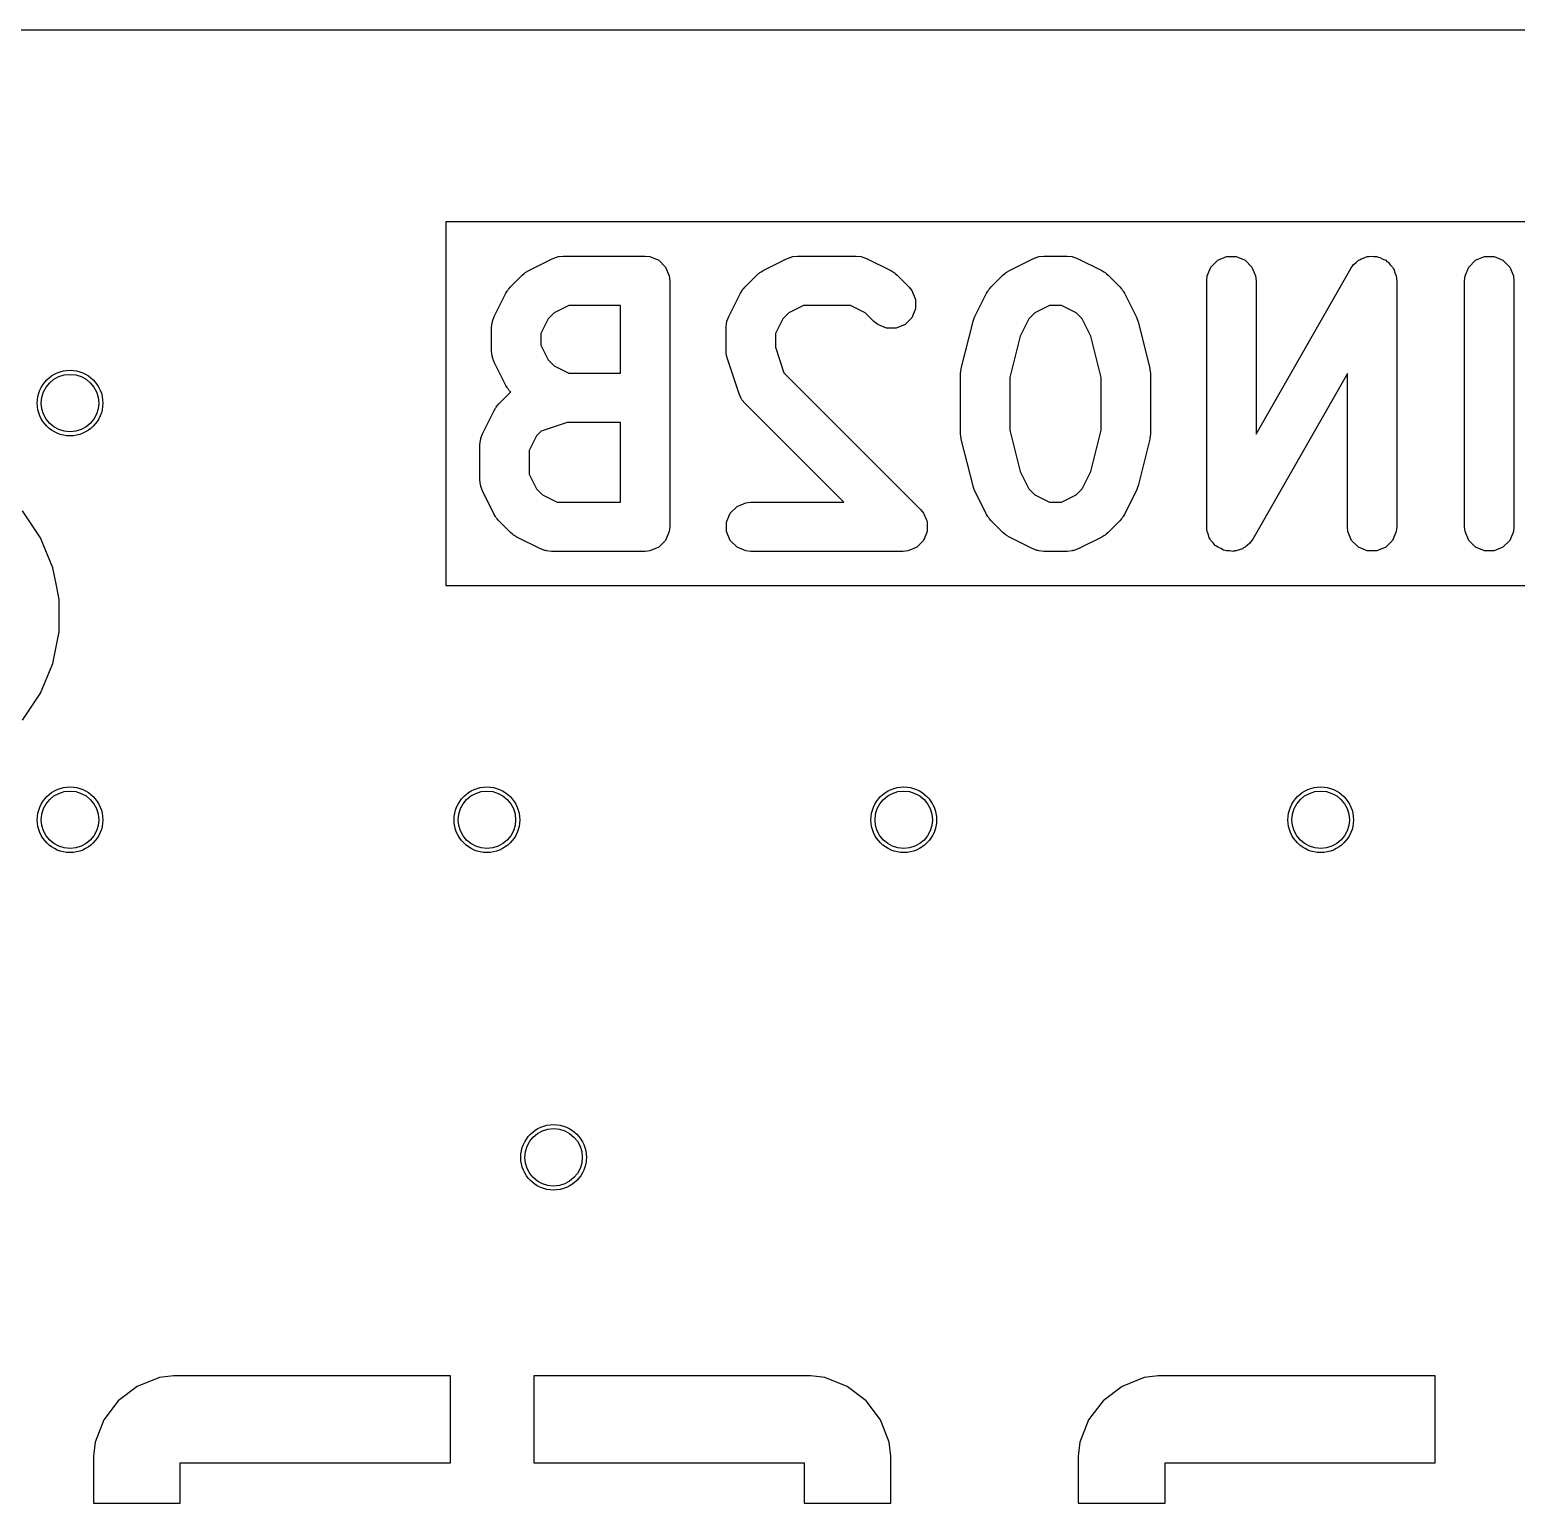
# Model space of a CAD drawing. Extents: x 3.9 to 7.48, y -4.89 to -2.91.
# Drawn here: x 4.379 to 4.7356, y -3.2615 to -2.9079 of the extents above; entities that cross this region are included whole.
import ezdxf

# ---------------------------------------------------------------- set-up
doc = ezdxf.new("R2010")
doc.units = 0
doc.header["$MEASUREMENT"] = 0
doc.layers.add('BLACK', color=7, linetype='CONTINUOUS')

msp = doc.modelspace()

# ---------------------------------------------------------------- linework, layer by layer
at = {"layer": 'BLACK', "linetype": 'CONTINUOUS'}
for p, q in [((3.90299, -2.90793), (7.47436, -2.90793)), ((5.0497, -2.95407), (4.47883, -2.95407)), ((4.47883, -2.95407), (4.47883, -3.04132)), ((4.49869, -2.9657), (4.50432, -2.96289)), ((4.50432, -2.96289), (4.5054, -2.96247)), ((4.5054, -2.96247), (4.50561, -2.96246)), ((4.50561, -2.96246), (4.50581, -2.96238)), ((4.50581, -2.96238), (4.50696, -2.96226)), ((4.50696, -2.96226), (4.52664, -2.96226)), ((4.52664, -2.96226), (4.52779, -2.96238)), ((4.52779, -2.96238), (4.52992, -2.96326)), ((4.55493, -2.9657), (4.56056, -2.96289)), ((4.56056, -2.96289), (4.56164, -2.96247)), ((4.56164, -2.96247), (4.56185, -2.96246)), ((4.56185, -2.96246), (4.56205, -2.96238)), ((4.56205, -2.96238), (4.5632, -2.96226)), ((4.5632, -2.96226), (4.57726, -2.96226)), ((4.57726, -2.96226), (4.57841, -2.96238)), ((4.57841, -2.96238), (4.57861, -2.96246)), ((4.57861, -2.96246), (4.57882, -2.96247)), ((4.57882, -2.96247), (4.5799, -2.96289)), ((4.5799, -2.96289), (4.58553, -2.9657)), ((4.61399, -2.9657), (4.61961, -2.96289)), ((4.61961, -2.96289), (4.6207, -2.96247)), ((4.6207, -2.96247), (4.62091, -2.96246)), ((4.62091, -2.96246), (4.6211, -2.96238)), ((4.6211, -2.96238), (4.62226, -2.96226)), ((4.62226, -2.96226), (4.62788, -2.96226)), ((4.62788, -2.96226), (4.62903, -2.96238)), ((4.62903, -2.96238), (4.62923, -2.96246)), ((4.62923, -2.96246), (4.62944, -2.96247)), ((4.62944, -2.96247), (4.63052, -2.96289)), ((4.63052, -2.96289), (4.63614, -2.9657)), ((4.66397, -2.96326), (4.6661, -2.96238)), ((4.6661, -2.96238), (4.6684, -2.96238)), ((4.6684, -2.96238), (4.67053, -2.96326)), ((4.69771, -2.96326), (4.69806, -2.96311)), ((4.69806, -2.96311), (4.69836, -2.96288)), ((4.69836, -2.96288), (4.69912, -2.96268)), ((4.69912, -2.96268), (4.69984, -2.96238)), ((4.69984, -2.96238), (4.70022, -2.96238)), ((4.70022, -2.96238), (4.70058, -2.96228)), ((4.70058, -2.96228), (4.70136, -2.96238)), ((4.70136, -2.96238), (4.70215, -2.96238)), ((4.70215, -2.96238), (4.7025, -2.96252)), ((4.7025, -2.96252), (4.70287, -2.96257)), ((4.70287, -2.96257), (4.70355, -2.96296)), ((4.70355, -2.96296), (4.70428, -2.96326)), ((4.72584, -2.96326), (4.72796, -2.96238)), ((4.72796, -2.96238), (4.73027, -2.96238)), ((4.73027, -2.96238), (4.7324, -2.96326)), ((4.49716, -2.9668), (4.49761, -2.96643)), ((4.49761, -2.96643), (4.49771, -2.96631)), ((4.49771, -2.96631), (4.49789, -2.9662)), ((4.49789, -2.9662), (4.49805, -2.96607)), ((4.49805, -2.96607), (4.4982, -2.96601)), ((4.4982, -2.96601), (4.49869, -2.9657)), ((4.52992, -2.96326), (4.53155, -2.96489)), ((4.53155, -2.96489), (4.53243, -2.96702)), ((4.5534, -2.9668), (4.55385, -2.96643)), ((4.55385, -2.96643), (4.55396, -2.96631)), ((4.55396, -2.96631), (4.55413, -2.9662)), ((4.55413, -2.9662), (4.55429, -2.96607)), ((4.55429, -2.96607), (4.55444, -2.96601)), ((4.55444, -2.96601), (4.55493, -2.9657)), ((4.58553, -2.9657), (4.58602, -2.96601)), ((4.58602, -2.96601), (4.58617, -2.96607)), ((4.58617, -2.96607), (4.58633, -2.9662)), ((4.58633, -2.9662), (4.58651, -2.96631)), ((4.58651, -2.96631), (4.58661, -2.96643)), ((4.58661, -2.96643), (4.58706, -2.9668)), ((4.61246, -2.9668), (4.61291, -2.96643)), ((4.61291, -2.96643), (4.61301, -2.96631)), ((4.61301, -2.96631), (4.61319, -2.9662)), ((4.61319, -2.9662), (4.61335, -2.96607)), ((4.61335, -2.96607), (4.61349, -2.96601)), ((4.61349, -2.96601), (4.61399, -2.9657)), ((4.63614, -2.9657), (4.63664, -2.96601)), ((4.63664, -2.96601), (4.63678, -2.96607)), ((4.63678, -2.96607), (4.63695, -2.9662)), ((4.63695, -2.9662), (4.63712, -2.96631)), ((4.63712, -2.96631), (4.63723, -2.96643)), ((4.63723, -2.96643), (4.63768, -2.9668)), ((4.66146, -2.96702), (4.66234, -2.96489)), ((4.66234, -2.96489), (4.66397, -2.96326)), ((4.67053, -2.96326), (4.67216, -2.96489)), ((4.67216, -2.96489), (4.67304, -2.96702)), ((4.67316, -3.00499), (4.69587, -2.96524)), ((4.69587, -2.96524), (4.69604, -2.96499)), ((4.69604, -2.96499), (4.69609, -2.96489)), ((4.69609, -2.96489), (4.6962, -2.96478)), ((4.6962, -2.96478), (4.69654, -2.96429)), ((4.69654, -2.96429), (4.69716, -2.96381)), ((4.69716, -2.96381), (4.69771, -2.96326)), ((4.70428, -2.96326), (4.70454, -2.96352)), ((4.70454, -2.96352), (4.70487, -2.96371)), ((4.70487, -2.96371), (4.70535, -2.96433)), ((4.70535, -2.96433), (4.70591, -2.96489)), ((4.70591, -2.96489), (4.70605, -2.96523)), ((4.70605, -2.96523), (4.70628, -2.96553)), ((4.70628, -2.96553), (4.70649, -2.96629)), ((4.70649, -2.96629), (4.70679, -2.96702)), ((4.72332, -2.96702), (4.72421, -2.96489)), ((4.72421, -2.96489), (4.72584, -2.96326)), ((4.7324, -2.96326), (4.73403, -2.96489)), ((4.73403, -2.96489), (4.73491, -2.96702)), ((4.49374, -2.97035), (4.49386, -2.97017)), ((4.49386, -2.97017), (4.49397, -2.97007)), ((4.49397, -2.97007), (4.49434, -2.96962)), ((4.49434, -2.96962), (4.49716, -2.9668)), ((4.53243, -2.96702), (4.53255, -2.96817)), ((4.53255, -2.96817), (4.53255, -3.02722)), ((4.54999, -2.97035), (4.5501, -2.97017)), ((4.5501, -2.97017), (4.55022, -2.97007)), ((4.55022, -2.97007), (4.55059, -2.96962)), ((4.55059, -2.96962), (4.5534, -2.9668)), ((4.58706, -2.9668), (4.58987, -2.96962)), ((4.58987, -2.96962), (4.59061, -2.97051)), ((4.60904, -2.97035), (4.60915, -2.97017)), ((4.60915, -2.97017), (4.60927, -2.97007)), ((4.60927, -2.97007), (4.60964, -2.96962)), ((4.60964, -2.96962), (4.61246, -2.9668)), ((4.63768, -2.9668), (4.64049, -2.96962)), ((4.64049, -2.96962), (4.64086, -2.97007)), ((4.64086, -2.97007), (4.64098, -2.97017)), ((4.64098, -2.97017), (4.64109, -2.97035)), ((4.66134, -2.96817), (4.66146, -2.96702)), ((4.66134, -3.02722), (4.66134, -2.96817)), ((4.67304, -2.96702), (4.67316, -2.96817)), ((4.67316, -2.96817), (4.67316, -3.00499)), ((4.70679, -2.96702), (4.70685, -2.9676)), ((4.70685, -2.9676), (4.70689, -2.96775)), ((4.70689, -2.96775), (4.70687, -2.96787)), ((4.70687, -2.96787), (4.7069, -2.96817)), ((4.7069, -2.96817), (4.7069, -3.02722)), ((4.72321, -2.96817), (4.72332, -2.96702)), ((4.72321, -3.02722), (4.72321, -2.96817)), ((4.73491, -2.96702), (4.73502, -2.96817)), ((4.73502, -2.96817), (4.73502, -3.02722)), ((4.49043, -2.97678), (4.49324, -2.97115)), ((4.49324, -2.97115), (4.49355, -2.97066)), ((4.49355, -2.97066), (4.49361, -2.97051)), ((4.49361, -2.97051), (4.49374, -2.97035)), ((4.54667, -2.97678), (4.54948, -2.97115)), ((4.54948, -2.97115), (4.54979, -2.97066)), ((4.54979, -2.97066), (4.54985, -2.97051)), ((4.54985, -2.97051), (4.54999, -2.97035)), ((4.59061, -2.97051), (4.59149, -2.97264)), ((4.59149, -2.97264), (4.59149, -2.97494)), ((4.60572, -2.97678), (4.60854, -2.97115)), ((4.60854, -2.97115), (4.60885, -2.97066)), ((4.60885, -2.97066), (4.60891, -2.97051)), ((4.60891, -2.97051), (4.60904, -2.97035)), ((4.64109, -2.97035), (4.64123, -2.97051)), ((4.64123, -2.97051), (4.64129, -2.97066)), ((4.64129, -2.97066), (4.6416, -2.97115)), ((4.6416, -2.97115), (4.64441, -2.97678)), ((4.49001, -2.97786), (4.49043, -2.97678)), ((4.50337, -2.97729), (4.50161, -2.98081)), ((4.50483, -2.97583), (4.50337, -2.97729)), ((4.50835, -2.97407), (4.50483, -2.97583)), ((4.52074, -2.97407), (4.50835, -2.97407)), ((4.52074, -2.99038), (4.52074, -2.97407)), ((4.54626, -2.97786), (4.54667, -2.97678)), ((4.55962, -2.97729), (4.55786, -2.98081)), ((4.56107, -2.97583), (4.55962, -2.97729)), ((4.56459, -2.97407), (4.56107, -2.97583)), ((4.57587, -2.97407), (4.56459, -2.97407)), ((4.57939, -2.97583), (4.57587, -2.97407)), ((4.58152, -2.97797), (4.57939, -2.97583)), ((4.59061, -2.97707), (4.58898, -2.9787)), ((4.59149, -2.97494), (4.59061, -2.97707)), ((4.60531, -2.97786), (4.60549, -2.97738)), ((4.60549, -2.97738), (4.60567, -2.97689)), ((4.60567, -2.97689), (4.60569, -2.97686)), ((4.60569, -2.97686), (4.60572, -2.97678)), ((4.61867, -2.97729), (4.61658, -2.98148)), ((4.62013, -2.97583), (4.61867, -2.97729)), ((4.62365, -2.97407), (4.62013, -2.97583)), ((4.62649, -2.97407), (4.62365, -2.97407)), ((4.63001, -2.97583), (4.62649, -2.97407)), ((4.63146, -2.97729), (4.63001, -2.97583)), ((4.63356, -2.98148), (4.63146, -2.97729)), ((4.64441, -2.97678), (4.64444, -2.97686)), ((4.64444, -2.97686), (4.64447, -2.97689)), ((4.64447, -2.97689), (4.64464, -2.97738)), ((4.64464, -2.97738), (4.64482, -2.97786)), ((4.4898, -2.97942), (4.48992, -2.97826)), ((4.4898, -2.98504), (4.4898, -2.97942)), ((4.48992, -2.97826), (4.49, -2.97807)), ((4.49, -2.97807), (4.49001, -2.97786)), ((4.50161, -2.98081), (4.50161, -2.98365)), ((4.54605, -2.97942), (4.54616, -2.97826)), ((4.54605, -2.98504), (4.54605, -2.97942)), ((4.54616, -2.97826), (4.54624, -2.97807)), ((4.54624, -2.97807), (4.54626, -2.97786)), ((4.55786, -2.98081), (4.55786, -2.98408)), ((4.58242, -2.9787), (4.58152, -2.97797)), ((4.58455, -2.97958), (4.58242, -2.9787)), ((4.58685, -2.97958), (4.58455, -2.97958)), ((4.58898, -2.9787), (4.58685, -2.97958)), ((4.60247, -2.98923), (4.60528, -2.97798)), ((4.60528, -2.97798), (4.60531, -2.9779)), ((4.60531, -2.9779), (4.60531, -2.97786)), ((4.64482, -2.97786), (4.64483, -2.9779)), ((4.64483, -2.9779), (4.64486, -2.97798)), ((4.64486, -2.97798), (4.64767, -2.98923)), ((4.50161, -2.98365), (4.50337, -2.98717)), ((4.55786, -2.98408), (4.55993, -2.99029)), ((4.61658, -2.98148), (4.6141, -2.99139)), ((4.63603, -2.99139), (4.63356, -2.98148)), ((4.48992, -2.98619), (4.4898, -2.98504)), ((4.49, -2.98639), (4.48992, -2.98619)), ((4.49001, -2.9866), (4.49, -2.98639)), ((4.49043, -2.98768), (4.49001, -2.9866)), ((4.49324, -2.99331), (4.49043, -2.98768)), ((4.50337, -2.98717), (4.50483, -2.98862)), ((4.5461, -2.98562), (4.54605, -2.98504)), ((4.54609, -2.98578), (4.5461, -2.98562)), ((4.54614, -2.98598), (4.54609, -2.98578)), ((4.54616, -2.98619), (4.54614, -2.98598)), ((4.54622, -2.98634), (4.54616, -2.98619)), ((4.54635, -2.98691), (4.54622, -2.98634)), ((4.54916, -2.99534), (4.54635, -2.98691)), ((4.50483, -2.98862), (4.50835, -2.99038)), ((4.50835, -2.99038), (4.52074, -2.99038)), ((4.55993, -2.99029), (4.59269, -3.02305)), ((4.60229, -2.99066), (4.60231, -2.99046)), ((4.60229, -3.00473), (4.60229, -2.99066)), ((4.6023, -2.99038), (4.60236, -2.98995)), ((4.60231, -2.99046), (4.6023, -2.99038)), ((4.60236, -2.98995), (4.6024, -2.98951)), ((4.6024, -2.98951), (4.60244, -2.98943)), ((4.60244, -2.98943), (4.60247, -2.98923)), ((4.6141, -2.99139), (4.6141, -3.004)), ((4.63603, -3.004), (4.63603, -2.99139)), ((4.64767, -2.98923), (4.6477, -2.98943)), ((4.6477, -2.98943), (4.64773, -2.98951)), ((4.64773, -2.98951), (4.64778, -2.98995)), ((4.64778, -2.98995), (4.64784, -2.99038)), ((4.64784, -2.99038), (4.64783, -2.99046)), ((4.64783, -2.99046), (4.64785, -2.99066)), ((4.64785, -2.99066), (4.64785, -3.00473)), ((4.69509, -2.99041), (4.67238, -3.03015)), ((4.69509, -3.02722), (4.69509, -2.99041)), ((4.49153, -2.99774), (4.49434, -2.99493)), ((4.49355, -2.9938), (4.49324, -2.99331)), ((4.49361, -2.99395), (4.49355, -2.9938)), ((4.49374, -2.99411), (4.49361, -2.99395)), ((4.49386, -2.99429), (4.49374, -2.99411)), ((4.49397, -2.99439), (4.49386, -2.99429)), ((4.49434, -2.99484), (4.49397, -2.99439)), ((4.49439, -2.99489), (4.49434, -2.99484)), ((4.49434, -2.99493), (4.49439, -2.99489)), ((4.49043, -2.99927), (4.49074, -2.99878)), ((4.49074, -2.99878), (4.4908, -2.99863)), ((4.4908, -2.99863), (4.49093, -2.99847)), ((4.49093, -2.99847), (4.49104, -2.99829)), ((4.49104, -2.99829), (4.49116, -2.99819)), ((4.49116, -2.99819), (4.49153, -2.99774)), ((4.54963, -2.9964), (4.54916, -2.99534)), ((4.54977, -2.99656), (4.54963, -2.9964)), ((4.54985, -2.99676), (4.54977, -2.99656)), ((4.55059, -2.99765), (4.54985, -2.99676)), ((4.57425, -3.02132), (4.55059, -2.99765)), ((4.48761, -3.0049), (4.49043, -2.99927)), ((4.50792, -3.00219), (4.50171, -3.00426)), ((4.52074, -3.00219), (4.50792, -3.00219)), ((4.52074, -3.02132), (4.52074, -3.00219)), ((4.4872, -3.00598), (4.48761, -3.0049)), ((4.50056, -3.00541), (4.4988, -3.00893)), ((4.50171, -3.00426), (4.50056, -3.00541)), ((4.60231, -3.00493), (4.60229, -3.00473)), ((4.6023, -3.00501), (4.60231, -3.00493)), ((4.60236, -3.00544), (4.6023, -3.00501)), ((4.6024, -3.00588), (4.60236, -3.00544)), ((4.60244, -3.00596), (4.6024, -3.00588)), ((4.60247, -3.00616), (4.60244, -3.00596)), ((4.6141, -3.004), (4.61658, -3.01391)), ((4.63356, -3.01391), (4.63603, -3.004)), ((4.6477, -3.00596), (4.64767, -3.00616)), ((4.64773, -3.00588), (4.6477, -3.00596)), ((4.64778, -3.00544), (4.64773, -3.00588)), ((4.64784, -3.00501), (4.64778, -3.00544)), ((4.64785, -3.00473), (4.64783, -3.00493)), ((4.64783, -3.00493), (4.64784, -3.00501)), ((4.48699, -3.00754), (4.4871, -3.00639)), ((4.48699, -3.01597), (4.48699, -3.00754)), ((4.4871, -3.00639), (4.48719, -3.00619)), ((4.48719, -3.00619), (4.4872, -3.00598)), ((4.4988, -3.00893), (4.4988, -3.01458)), ((4.60528, -3.01741), (4.60247, -3.00616)), ((4.64767, -3.00616), (4.64486, -3.01741)), ((4.4871, -3.01713), (4.48699, -3.01597)), ((4.4988, -3.01458), (4.50056, -3.0181)), ((4.61658, -3.01391), (4.61867, -3.0181)), ((4.63146, -3.0181), (4.63356, -3.01391)), ((4.48719, -3.01732), (4.4871, -3.01713)), ((4.4872, -3.01753), (4.48719, -3.01732)), ((4.48761, -3.01862), (4.4872, -3.01753)), ((4.49043, -3.02424), (4.48761, -3.01862)), ((4.50056, -3.0181), (4.50202, -3.01956)), ((4.50202, -3.01956), (4.50554, -3.02132)), ((4.60531, -3.01749), (4.60528, -3.01741)), ((4.60531, -3.01753), (4.60531, -3.01749)), ((4.60549, -3.01801), (4.60531, -3.01753)), ((4.60567, -3.0185), (4.60549, -3.01801)), ((4.60569, -3.01853), (4.60567, -3.0185)), ((4.60572, -3.01862), (4.60569, -3.01853)), ((4.60854, -3.02424), (4.60572, -3.01862)), ((4.61867, -3.0181), (4.62013, -3.01956)), ((4.62013, -3.01956), (4.62365, -3.02132)), ((4.62649, -3.02132), (4.63001, -3.01956)), ((4.63001, -3.01956), (4.63146, -3.0181)), ((4.64441, -3.01862), (4.6416, -3.02424)), ((4.64444, -3.01853), (4.64441, -3.01862)), ((4.64447, -3.0185), (4.64444, -3.01853)), ((4.64464, -3.01801), (4.64447, -3.0185)), ((4.64482, -3.01753), (4.64464, -3.01801)), ((4.64483, -3.01749), (4.64482, -3.01753)), ((4.64486, -3.01741), (4.64483, -3.01749)), ((4.38158, -3.02986), (4.37727, -3.02341)), ((4.50554, -3.02132), (4.52074, -3.02132)), ((4.54704, -3.02394), (4.54867, -3.02231)), ((4.54867, -3.02231), (4.5508, -3.02143)), ((4.5508, -3.02143), (4.55195, -3.02132)), ((4.55195, -3.02132), (4.57425, -3.02132)), ((4.59269, -3.02305), (4.59342, -3.02394)), ((4.62365, -3.02132), (4.62649, -3.02132)), ((4.49074, -3.02474), (4.49043, -3.02424)), ((4.4908, -3.02488), (4.49074, -3.02474)), ((4.49093, -3.02504), (4.4908, -3.02488)), ((4.49104, -3.02522), (4.49093, -3.02504)), ((4.49116, -3.02532), (4.49104, -3.02522)), ((4.49153, -3.02577), (4.49116, -3.02532)), ((4.49434, -3.02859), (4.49153, -3.02577)), ((4.53255, -3.02722), (4.53243, -3.02837)), ((4.54616, -3.02607), (4.54704, -3.02394)), ((4.54616, -3.02837), (4.54616, -3.02607)), ((4.59342, -3.02394), (4.594, -3.02535)), ((4.594, -3.02535), (4.59418, -3.02577)), ((4.59418, -3.02577), (4.5943, -3.02607)), ((4.5943, -3.02607), (4.5943, -3.02837)), ((4.60885, -3.02474), (4.60854, -3.02424)), ((4.60891, -3.02488), (4.60885, -3.02474)), ((4.60904, -3.02504), (4.60891, -3.02488)), ((4.60915, -3.02522), (4.60904, -3.02504)), ((4.60927, -3.02532), (4.60915, -3.02522)), ((4.60964, -3.02577), (4.60927, -3.02532)), ((4.61246, -3.02859), (4.60964, -3.02577)), ((4.64049, -3.02577), (4.63768, -3.02859)), ((4.64086, -3.02532), (4.64049, -3.02577)), ((4.64098, -3.02522), (4.64086, -3.02532)), ((4.64109, -3.02504), (4.64098, -3.02522)), ((4.64123, -3.02488), (4.64109, -3.02504)), ((4.64129, -3.02474), (4.64123, -3.02488)), ((4.6416, -3.02424), (4.64129, -3.02474)), ((4.66137, -3.02752), (4.66134, -3.02722)), ((4.6952, -3.02837), (4.69509, -3.02722)), ((4.7069, -3.02722), (4.70679, -3.02837)), ((4.72332, -3.02837), (4.72321, -3.02722)), ((4.73502, -3.02722), (4.73491, -3.02837)), ((4.38455, -3.03703), (4.38158, -3.02986)), ((4.4948, -3.02896), (4.49434, -3.02859)), ((4.4949, -3.02908), (4.4948, -3.02896)), ((4.49508, -3.02919), (4.4949, -3.02908)), ((4.49524, -3.02932), (4.49508, -3.02919)), ((4.49538, -3.02938), (4.49524, -3.02932)), ((4.49588, -3.02969), (4.49538, -3.02938)), ((4.5015, -3.0325), (4.49588, -3.02969)), ((4.53155, -3.0305), (4.52992, -3.03213)), ((4.53243, -3.02837), (4.53155, -3.0305)), ((4.53243, -3.02837), (4.53243, -3.02837)), ((4.54704, -3.0305), (4.54616, -3.02837)), ((4.54867, -3.03213), (4.54704, -3.0305)), ((4.59342, -3.0305), (4.59179, -3.03213)), ((4.5943, -3.02837), (4.59342, -3.0305)), ((4.61291, -3.02896), (4.61246, -3.02859)), ((4.61301, -3.02908), (4.61291, -3.02896)), ((4.61319, -3.02919), (4.61301, -3.02908)), ((4.61335, -3.02932), (4.61319, -3.02919)), ((4.61349, -3.02938), (4.61335, -3.02932)), ((4.61399, -3.02969), (4.61349, -3.02938)), ((4.61961, -3.0325), (4.61399, -3.02969)), ((4.63614, -3.02969), (4.63052, -3.0325)), ((4.63664, -3.02938), (4.63614, -3.02969)), ((4.63678, -3.02932), (4.63664, -3.02938)), ((4.63695, -3.02919), (4.63678, -3.02932)), ((4.63712, -3.02908), (4.63695, -3.02919)), ((4.63723, -3.02896), (4.63712, -3.02908)), ((4.63768, -3.02859), (4.63723, -3.02896)), ((4.66136, -3.02764), (4.66137, -3.02752)), ((4.6614, -3.02779), (4.66136, -3.02764)), ((4.66146, -3.02837), (4.6614, -3.02779)), ((4.66176, -3.0291), (4.66146, -3.02837)), ((4.66196, -3.02986), (4.66176, -3.0291)), ((4.6622, -3.03016), (4.66196, -3.02986)), ((4.66234, -3.0305), (4.6622, -3.03016)), ((4.66289, -3.03106), (4.66234, -3.0305)), ((4.67205, -3.03061), (4.67171, -3.0311)), ((4.67216, -3.0305), (4.67205, -3.03061)), ((4.6722, -3.0304), (4.67216, -3.0305)), ((4.67238, -3.03015), (4.6722, -3.0304)), ((4.69609, -3.0305), (4.6952, -3.02837)), ((4.69771, -3.03213), (4.69609, -3.0305)), ((4.70591, -3.0305), (4.70428, -3.03213)), ((4.70679, -3.02837), (4.70591, -3.0305)), ((4.72421, -3.0305), (4.72332, -3.02837)), ((4.72584, -3.03213), (4.72421, -3.0305)), ((4.73403, -3.0305), (4.7324, -3.03213)), ((4.73491, -3.02837), (4.73403, -3.0305)), ((4.50259, -3.03292), (4.5015, -3.0325)), ((4.5028, -3.03293), (4.50259, -3.03292)), ((4.50299, -3.03301), (4.5028, -3.03293)), ((4.50415, -3.03313), (4.50299, -3.03301)), ((4.52664, -3.03313), (4.50415, -3.03313)), ((4.52779, -3.03301), (4.52664, -3.03313)), ((4.52992, -3.03213), (4.52779, -3.03301)), ((4.5508, -3.03301), (4.54867, -3.03213)), ((4.55195, -3.03313), (4.5508, -3.03301)), ((4.58851, -3.03313), (4.55195, -3.03313)), ((4.58966, -3.03301), (4.58851, -3.03313)), ((4.59089, -3.0325), (4.58966, -3.03301)), ((4.59179, -3.03213), (4.59089, -3.0325)), ((4.6207, -3.03292), (4.61961, -3.0325)), ((4.62091, -3.03293), (4.6207, -3.03292)), ((4.6211, -3.03301), (4.62091, -3.03293)), ((4.62226, -3.03313), (4.6211, -3.03301)), ((4.62788, -3.03313), (4.62226, -3.03313)), ((4.62903, -3.03301), (4.62788, -3.03313)), ((4.62923, -3.03293), (4.62903, -3.03301)), ((4.62944, -3.03292), (4.62923, -3.03293)), ((4.63052, -3.0325), (4.62944, -3.03292)), ((4.66338, -3.03168), (4.66289, -3.03106)), ((4.6637, -3.03187), (4.66338, -3.03168)), ((4.66397, -3.03213), (4.6637, -3.03187)), ((4.66469, -3.03243), (4.66397, -3.03213)), ((4.66538, -3.03282), (4.66469, -3.03243)), ((4.66575, -3.03287), (4.66538, -3.03282)), ((4.6661, -3.03301), (4.66575, -3.03287)), ((4.66688, -3.03301), (4.6661, -3.03301)), ((4.66766, -3.03311), (4.66688, -3.03301)), ((4.66803, -3.03301), (4.66766, -3.03311)), ((4.6684, -3.03301), (4.66803, -3.03301)), ((4.66913, -3.03271), (4.6684, -3.03301)), ((4.66989, -3.03251), (4.66913, -3.03271)), ((4.67018, -3.03228), (4.66989, -3.03251)), ((4.67053, -3.03213), (4.67018, -3.03228)), ((4.67109, -3.03158), (4.67053, -3.03213)), ((4.67171, -3.0311), (4.67109, -3.03158)), ((4.69984, -3.03301), (4.69771, -3.03213)), ((4.70215, -3.03301), (4.69984, -3.03301)), ((4.70428, -3.03213), (4.70215, -3.03301)), ((4.72796, -3.03301), (4.72584, -3.03213)), ((4.73027, -3.03301), (4.72796, -3.03301)), ((4.7324, -3.03213), (4.73027, -3.03301)), ((4.3854, -3.04132), (4.38455, -3.03703)), ((4.38606, -3.04464), (4.3854, -3.04132)), ((4.47883, -3.04132), (5.0497, -3.04132)), ((4.47883, -3.04132), (4.47883, -3.04132)), ((4.38606, -3.0524), (4.38606, -3.04464)), ((4.38455, -3.06001), (4.38606, -3.0524)), ((4.38158, -3.06717), (4.38455, -3.06001)), ((4.37727, -3.07363), (4.38158, -3.06717)), ((4.40481, -3.23349), (4.40024, -3.23695)), ((4.41014, -3.23138), (4.40481, -3.23349)), ((4.4135, -3.23098), (4.41014, -3.23138)), ((4.47993, -3.23098), (4.4135, -3.23098)), ((4.47993, -3.25185), (4.47993, -3.23098)), ((4.47993, -3.23098), (4.47993, -3.23098)), ((4.56637, -3.23098), (4.49993, -3.23098)), ((4.49993, -3.23098), (4.49993, -3.23098)), ((4.49993, -3.23098), (4.49993, -3.25185)), ((4.56972, -3.23138), (4.56637, -3.23098)), ((4.57506, -3.23349), (4.56972, -3.23138)), ((4.57963, -3.23695), (4.57506, -3.23349)), ((4.64103, -3.23349), (4.63646, -3.23695)), ((4.64637, -3.23138), (4.64103, -3.23349)), ((4.64972, -3.23098), (4.64637, -3.23138)), ((4.71616, -3.23098), (4.64972, -3.23098)), ((4.71616, -3.25185), (4.71616, -3.23098)), ((4.71616, -3.23098), (4.71616, -3.23098)), ((4.40024, -3.23695), (4.39677, -3.24152)), ((4.40024, -3.23695), (4.40024, -3.23695)), ((4.5831, -3.24152), (4.57963, -3.23695)), ((4.57963, -3.23695), (4.57963, -3.23695)), ((4.63646, -3.23695), (4.63299, -3.24152)), ((4.63646, -3.23695), (4.63646, -3.23695)), ((4.39677, -3.24152), (4.39467, -3.24686)), ((4.5852, -3.24686), (4.5831, -3.24152)), ((4.63299, -3.24152), (4.63089, -3.24686)), ((4.39467, -3.24686), (4.39427, -3.25021)), ((4.5856, -3.25021), (4.5852, -3.24686)), ((4.63089, -3.24686), (4.63049, -3.25021)), ((4.39427, -3.25021), (4.39427, -3.26153)), ((4.41513, -3.26153), (4.41513, -3.25185)), ((4.41513, -3.25185), (4.47993, -3.25185)), ((4.49993, -3.25185), (4.56474, -3.25185)), ((4.56474, -3.25185), (4.56474, -3.26153)), ((4.5856, -3.26153), (4.5856, -3.25021)), ((4.5856, -3.25021), (4.5856, -3.25021)), ((4.63049, -3.25021), (4.63049, -3.26153)), ((4.65135, -3.26153), (4.65135, -3.25185)), ((4.65135, -3.25185), (4.71616, -3.25185)), ((4.39427, -3.26153), (4.39427, -3.26153)), ((4.39427, -3.26153), (4.41513, -3.26153)), ((4.56474, -3.26153), (4.5856, -3.26153)), ((4.5856, -3.26153), (4.5856, -3.26153)), ((4.63049, -3.26153), (4.63049, -3.26153)), ((4.63049, -3.26153), (4.65135, -3.26153))]:
    msp.add_line(p, q, dxfattribs=at)
at = {"layer": 'BLACK'}
for centre in [(4.38867, -2.99752), (4.38867, -3.09752), (4.48867, -3.09752), (4.58867, -3.09752), (4.68867, -3.09752), (4.50467, -3.17852)]:
    msp.add_circle(centre, 0.00787, dxfattribs=at)
at = {"layer": 'WHITE'}
for centre in [(4.38867, -2.99752), (4.38867, -3.09752), (4.48867, -3.09752), (4.58867, -3.09752), (4.68867, -3.09752), (4.50467, -3.17852)]:
    msp.add_circle(centre, 0.00689, dxfattribs=at)

doc.saveas('drawing.dxf')
